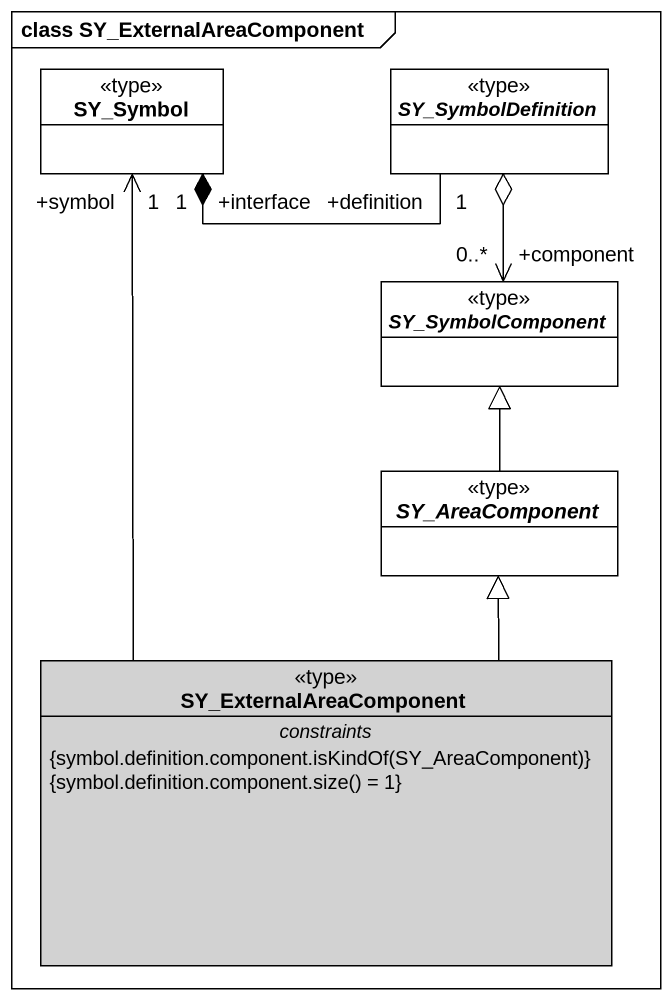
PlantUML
@startuml
mainframe class SY_ExternalAreaComponent
hide circle
hide empty members
class SY_Symbol <<type>> #FFFFFF
abstract class SY_SymbolDefinition <<type>> #FFFFFF
abstract class SY_SymbolComponent <<type>> #FFFFFF
abstract class SY_AreaComponent <<type>> #FFFFFF
class SY_ExternalAreaComponent <<type>> #D2D2D2 {
  -- constraints --
  {field} {symbol.definition.component.isKindOf(SY_AreaComponent)}
  {field} {symbol.definition.component.size() = 1}
}
SY_SymbolDefinition "+definition\n1" -left-* "+interface\n1" SY_Symbol
SY_SymbolComponent "+component\n0..*" <-up-o SY_SymbolDefinition
SY_AreaComponent -up-|> SY_SymbolComponent
SY_ExternalAreaComponent -up-> "+symbol\n1" SY_Symbol
SY_ExternalAreaComponent -up-|> SY_AreaComponent
@enduml
